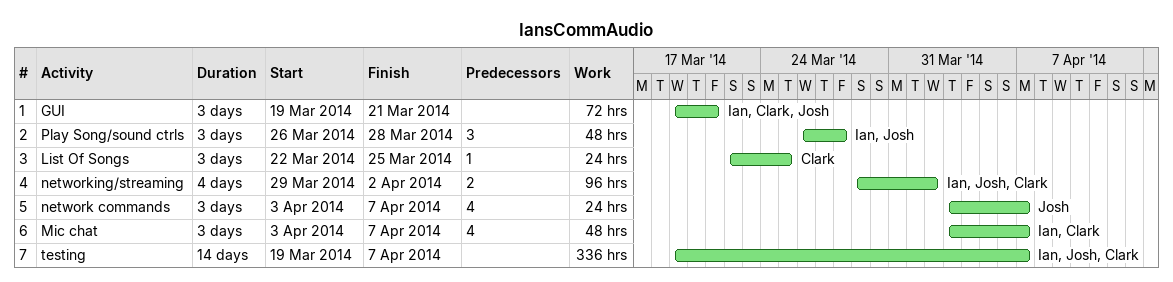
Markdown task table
IansCommAudio

| ID | Task | Duration | Start | Finish | Predecessors | Resources | Work (h) |
|---|---|---|---|---|---|---|---|
| 1 | GUI | 3d | 2014-03-19 | 2014-03-21 |  | Ian, Clark, Josh | 72 |
| 2 | Play Song/sound ctrls | 3d | 2014-03-26 | 2014-03-28 | 3 | Ian, Josh | 48 |
| 3 | List Of Songs | 3d | 2014-03-22 | 2014-03-25 | 1 | Clark | 24 |
| 4 | networking/streaming | 4d | 2014-03-29 | 2014-04-02 | 2 | Ian, Josh, Clark | 96 |
| 5 | network commands | 3d | 2014-04-03 | 2014-04-07 | 4 | Josh | 24 |
| 6 | Mic chat | 3d | 2014-04-03 | 2014-04-07 | 4 | Ian, Clark | 48 |
| 7 | testing | 14d | 2014-03-19 | 2014-04-07 |  | Ian, Josh, Clark | 336 |
